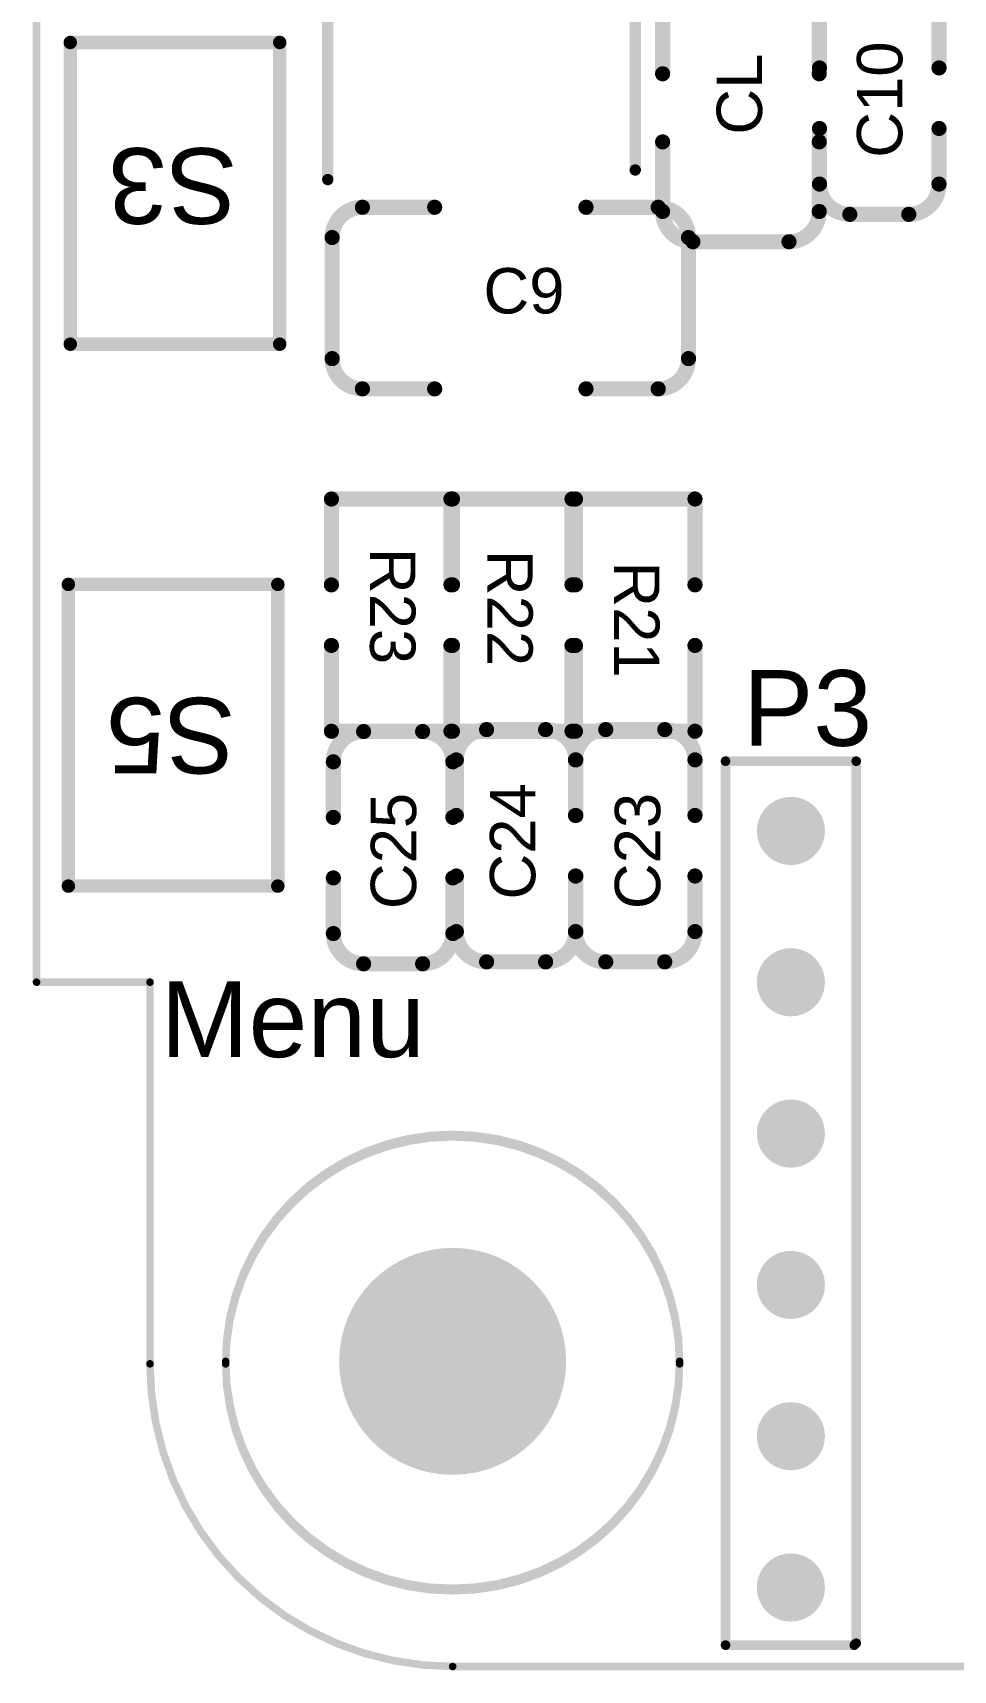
# Model space of a CAD drawing. Header units: millimetres. Extents: x 80.9 to 126.8, y 49.4 to 90.1.
# Drawn here: x 80.86 to 93.03, y 49.5 to 71.15 of the extents above; entities that cross this region are included whole.
import ezdxf

# ---------------------------------------------------------------- set-up
doc = ezdxf.new("R2010")
doc.units = ezdxf.units.MM
for name, color, linetype in [('KeepOutLayer', 6, 'Continuous'), ('PadHoleLayer', 156, 'Continuous'), ('TopOverlay', 2, 'Continuous')]:
    doc.layers.add(name, color=color, linetype=linetype)
doc.styles.add('Arial', font='arial.ttf', dxfattribs={"height": 0.2})

# ---------------------------------------------------------------- blocks, each defined once
blk = doc.blocks.new('LC_0805_C_9')
at = {"layer": 'TopOverlay', "const_width": 0.1999996}
for points in [[(-1.770001539999999, 0.63500508, -0.4142135623730951), (-1.37000234, 1.03500428)], [(1.370004879999999, 1.03500428, -0.4142126324387523), (1.77000408, 0.63500254)], [(-1.36999726, -1.03500174, -0.4142126324387522), (-1.769999, -0.63500254)], [(1.770001539999999, -0.635, -0.4142135623730951), (1.37000234, -1.0349992)]]:
    blk.add_lwpolyline(points, format="xyb", dxfattribs=at)
for points in [[(-1.37000234, 1.03500428), (-0.4500016399999999, 1.03500428)], [(0.4500041799999999, 1.03500428), (1.370004879999999, 1.03500428)], [(-1.769999, 0.635), (-1.769999, -0.635)], [(1.770001539999999, 0.635), (1.770001539999999, -0.635)], [(-1.36999726, -1.0349992), (-0.44999656, -1.0349992)], [(0.4500016399999999, -1.0349992), (1.37000234, -1.0349992)]]:
    blk.add_lwpolyline(points, dxfattribs=at)
at = {"layer": 'TopOverlay', "const_width": 0.0999998}
for points in [[(-1.42000224, 1.03500428, 1), (-1.32000244, 1.03500428, 1)], [(-1.42000224, 1.03500428, 1), (-1.32000244, 1.03500428, 1)], [(-0.50000154, 1.03500428, 1), (-0.40000174, 1.03500428, 1)], [(0.4000042800000001, 1.03500428, 1), (0.50000408, 1.03500428, 1)], [(1.320004979999999, 1.03500428, 1), (1.42000478, 1.03500428, 1)], [(1.320004979999999, 1.03500428, 1), (1.42000478, 1.03500428, 1)], [(-1.82000144, 0.63500508, 1), (-1.720001639999999, 0.63500508, 1)], [(-1.819998899999999, 0.635, 1), (-1.7199991, 0.635, 1)], [(1.720001639999999, 0.635, 1), (1.82000144, 0.635, 1)], [(1.72000418, 0.63500254, 1), (1.82000398, 0.63500254, 1)], [(-1.819998899999999, -0.635, 1), (-1.7199991, -0.635, 1)], [(-1.819998899999999, -0.63500254, 1), (-1.7199991, -0.63500254, 1)], [(1.720001639999999, -0.635, 1), (1.82000144, -0.635, 1)], [(1.720001639999999, -0.635, 1), (1.82000144, -0.635, 1)], [(-1.41999716, -1.0349992, 1), (-1.319997359999999, -1.0349992, 1)], [(-1.41999716, -1.03500174, 1), (-1.319997359999999, -1.03500174, 1)], [(-0.4999964600000001, -1.0349992, 1), (-0.3999966599999999, -1.0349992, 1)], [(0.40000174, -1.0349992, 1), (0.50000154, -1.0349992, 1)], [(1.32000244, -1.0349992, 1), (1.42000224, -1.0349992, 1)], [(1.32000244, -1.0349992, 1), (1.42000224, -1.0349992, 1)]]:
    blk.add_lwpolyline(points, format="xyb", close=True, dxfattribs=at)
blk = doc.blocks.new('KEY_4P_11')
at = {"layer": 'TopOverlay', "const_width": 0.1778}
for points in [[(0, 0.2794), (3.9878, 0.2794)], [(0, 0.2794), (0, -2.489199999999999)], [(3.9878, 0.2794), (3.9878, -2.489199999999999)], [(0, -2.489199999999999), (3.9878, -2.489199999999999)]]:
    blk.add_lwpolyline(points, dxfattribs=at)
at = {"layer": 'TopOverlay', "const_width": 0.0889}
for points in [[(-0.04445, 0.2794, 1), (0.04445, 0.2794, 1)], [(-0.04445, 0.2794, 1), (0.04445, 0.2794, 1)], [(3.94335, 0.2794, 1), (4.032249999999998, 0.2794, 1)], [(3.94335, 0.2794, 1), (4.032249999999998, 0.2794, 1)], [(-0.04445, -2.489199999999999, 1), (0.04445, -2.489199999999999, 1)], [(-0.04445, -2.489199999999999, 1), (0.04445, -2.489199999999999, 1)], [(3.94335, -2.489199999999999, 1), (4.032249999999998, -2.489199999999999, 1)], [(3.94335, -2.489199999999999, 1), (4.032249999999998, -2.489199999999999, 1)]]:
    blk.add_lwpolyline(points, format="xyb", close=True, dxfattribs=at)
blk = doc.blocks.new('KEY_4P_14')
at = {"layer": 'TopOverlay', "const_width": 0.1778}
for points in [[(0, 0.2794), (0, -2.489199999999999)], [(0, 0.2794), (3.9878, 0.2794)], [(3.9878, 0.2794), (3.9878, -2.489199999999999)], [(0, -2.489199999999999), (3.9878, -2.489199999999999)]]:
    blk.add_lwpolyline(points, dxfattribs=at)
at = {"layer": 'TopOverlay', "const_width": 0.0889}
for points in [[(-0.04445, 0.2794, 1), (0.04445, 0.2794, 1)], [(-0.04445, 0.2794, 1), (0.04445, 0.2794, 1)], [(3.94335, 0.2794, 1), (4.032249999999998, 0.2794, 1)], [(3.94335, 0.2794, 1), (4.032249999999998, 0.2794, 1)], [(-0.04445, -2.489199999999999, 1), (0.04445, -2.489199999999999, 1)], [(-0.04445, -2.489199999999999, 1), (0.04445, -2.489199999999999, 1)], [(3.94335, -2.489199999999999, 1), (4.032249999999998, -2.489199999999999, 1)], [(3.94335, -2.489199999999999, 1), (4.032249999999998, -2.489199999999999, 1)]]:
    blk.add_lwpolyline(points, format="xyb", close=True, dxfattribs=at)
blk = doc.blocks.new('LC_0603_R_15')
at = {"layer": 'TopOverlay', "const_width": 0.1999996}
for points in [[(-1.534998199999999, 0.79000096), (-0.3999992, 0.79000096)], [(-1.534998199999999, 0.79000096), (-1.534998199999999, -0.79000096)], [(0.40000174, 0.79000096), (1.53500074, 0.79000096)], [(1.53500074, 0.79000096), (1.53500074, -0.79000096)], [(-1.534998199999999, -0.79000096), (-0.3999992, -0.79000096)], [(0.40000174, -0.79000096), (1.53500074, -0.79000096)]]:
    blk.add_lwpolyline(points, dxfattribs=at)
at = {"layer": 'TopOverlay', "const_width": 0.0999998}
for points in [[(-1.5849981, 0.79000096, 1), (-1.484998299999999, 0.79000096, 1)], [(-1.5849981, 0.79000096, 1), (-1.484998299999999, 0.79000096, 1)], [(-0.4499991, 0.79000096, 1), (-0.3499993, 0.79000096, 1)], [(0.35000184, 0.79000096, 1), (0.4500016399999999, 0.79000096, 1)], [(1.48500084, 0.79000096, 1), (1.58500064, 0.79000096, 1)], [(1.48500084, 0.79000096, 1), (1.58500064, 0.79000096, 1)], [(-1.5849981, -0.79000096, 1), (-1.484998299999999, -0.79000096, 1)], [(-1.5849981, -0.79000096, 1), (-1.484998299999999, -0.79000096, 1)], [(-0.4499991, -0.79000096, 1), (-0.3499993, -0.79000096, 1)], [(0.35000184, -0.79000096, 1), (0.4500016399999999, -0.79000096, 1)], [(1.48500084, -0.79000096, 1), (1.58500064, -0.79000096, 1)], [(1.48500084, -0.79000096, 1), (1.58500064, -0.79000096, 1)]]:
    blk.add_lwpolyline(points, format="xyb", close=True, dxfattribs=at)
blk = doc.blocks.new('LC_0603_R_16')
at = {"layer": 'TopOverlay', "const_width": 0.1999996}
for points in [[(-1.534998199999999, 0.79000096), (-0.3999992, 0.79000096)], [(-1.534998199999999, 0.79000096), (-1.534998199999999, -0.79000096)], [(0.40000174, 0.79000096), (1.53500074, 0.79000096)], [(1.53500074, 0.79000096), (1.53500074, -0.79000096)], [(-1.534998199999999, -0.79000096), (-0.3999992, -0.79000096)], [(0.40000174, -0.79000096), (1.53500074, -0.79000096)]]:
    blk.add_lwpolyline(points, dxfattribs=at)
at = {"layer": 'TopOverlay', "const_width": 0.0999998}
for points in [[(-1.5849981, 0.79000096, 1), (-1.484998299999999, 0.79000096, 1)], [(-1.5849981, 0.79000096, 1), (-1.484998299999999, 0.79000096, 1)], [(-0.4499991, 0.79000096, 1), (-0.3499993, 0.79000096, 1)], [(0.35000184, 0.79000096, 1), (0.4500016399999999, 0.79000096, 1)], [(1.48500084, 0.79000096, 1), (1.58500064, 0.79000096, 1)], [(1.48500084, 0.79000096, 1), (1.58500064, 0.79000096, 1)], [(-1.5849981, -0.79000096, 1), (-1.484998299999999, -0.79000096, 1)], [(-1.5849981, -0.79000096, 1), (-1.484998299999999, -0.79000096, 1)], [(-0.4499991, -0.79000096, 1), (-0.3499993, -0.79000096, 1)], [(0.35000184, -0.79000096, 1), (0.4500016399999999, -0.79000096, 1)], [(1.48500084, -0.79000096, 1), (1.58500064, -0.79000096, 1)], [(1.48500084, -0.79000096, 1), (1.58500064, -0.79000096, 1)]]:
    blk.add_lwpolyline(points, format="xyb", close=True, dxfattribs=at)
blk = doc.blocks.new('LC_0603_R_17')
at = {"layer": 'TopOverlay', "const_width": 0.1999996}
for points in [[(-1.534998199999999, 0.79000096), (-0.3999992, 0.79000096)], [(-1.534998199999999, 0.79000096), (-1.534998199999999, -0.79000096)], [(0.40000174, 0.79000096), (1.53500074, 0.79000096)], [(1.53500074, 0.79000096), (1.53500074, -0.79000096)], [(-1.534998199999999, -0.79000096), (-0.3999992, -0.79000096)], [(0.40000174, -0.79000096), (1.53500074, -0.79000096)]]:
    blk.add_lwpolyline(points, dxfattribs=at)
at = {"layer": 'TopOverlay', "const_width": 0.0999998}
for points in [[(-1.5849981, 0.79000096, 1), (-1.484998299999999, 0.79000096, 1)], [(-1.5849981, 0.79000096, 1), (-1.484998299999999, 0.79000096, 1)], [(-0.4499991, 0.79000096, 1), (-0.3499993, 0.79000096, 1)], [(0.35000184, 0.79000096, 1), (0.4500016399999999, 0.79000096, 1)], [(1.48500084, 0.79000096, 1), (1.58500064, 0.79000096, 1)], [(1.48500084, 0.79000096, 1), (1.58500064, 0.79000096, 1)], [(-1.5849981, -0.79000096, 1), (-1.484998299999999, -0.79000096, 1)], [(-1.5849981, -0.79000096, 1), (-1.484998299999999, -0.79000096, 1)], [(-0.4499991, -0.79000096, 1), (-0.3499993, -0.79000096, 1)], [(0.35000184, -0.79000096, 1), (0.4500016399999999, -0.79000096, 1)], [(1.48500084, -0.79000096, 1), (1.58500064, -0.79000096, 1)], [(1.48500084, -0.79000096, 1), (1.58500064, -0.79000096, 1)]]:
    blk.add_lwpolyline(points, format="xyb", close=True, dxfattribs=at)
blk = doc.blocks.new('LC_0603_C_18')
at = {"layer": 'TopOverlay', "const_width": 0.1999996}
for points in [[(-1.53499566, 0.39000176, -0.4142126324381571), (-1.134996459999999, 0.7900035)], [(1.13500408, 0.79000096, -0.4142126324381571), (1.535003279999999, 0.38999922)], [(-1.134996459999999, -0.79000096, -0.4142126324387523), (-1.53499566, -0.38999922)], [(1.53500582, -0.39000176, -0.4142126324387523), (1.135006619999999, -0.7900035)]]:
    blk.add_lwpolyline(points, format="xyb", dxfattribs=at)
at = {"layer": 'TopOverlay', "const_width": 0.0999998}
for points in [[(-1.184996359999999, 0.7900035, 1), (-1.084996559999999, 0.7900035, 1)], [(-1.184996359999999, 0.79000096, 1), (-1.084996559999999, 0.79000096, 1)], [(-0.44999656, 0.79000096, 1), (-0.34999676, 0.79000096, 1)], [(0.35000438, 0.79000096, 1), (0.4500041799999999, 0.79000096, 1)], [(1.08500418, 0.79000096, 1), (1.18500398, 0.79000096, 1)], [(1.08500418, 0.79000096, 1), (1.18500398, 0.79000096, 1)], [(-1.58499556, 0.39000176, 1), (-1.48499576, 0.39000176, 1)], [(-1.58499556, 0.38999922, 1), (-1.48499576, 0.38999922, 1)], [(1.48500338, 0.38999922, 1), (1.58500318, 0.38999922, 1)], [(1.48500338, 0.38999922, 1), (1.58500318, 0.38999922, 1)], [(-1.58499556, -0.38999922, 1), (-1.48499576, -0.38999922, 1)], [(-1.58499556, -0.38999922, 1), (-1.48499576, -0.38999922, 1)], [(1.48500338, -0.38999922, 1), (1.58500318, -0.38999922, 1)], [(1.48500592, -0.39000176, 1), (1.58500572, -0.39000176, 1)], [(-1.184996359999999, -0.79000096, 1), (-1.084996559999999, -0.79000096, 1)], [(-1.184996359999999, -0.79000096, 1), (-1.084996559999999, -0.79000096, 1)], [(-0.44999656, -0.79000096, 1), (-0.34999676, -0.79000096, 1)], [(0.35000692, -0.7900035, 1), (0.4500067200000001, -0.7900035, 1)], [(1.085006719999999, -0.7900035, 1), (1.185006519999999, -0.7900035, 1)], [(1.085006719999999, -0.7900035, 1), (1.185006519999999, -0.7900035, 1)]]:
    blk.add_lwpolyline(points, format="xyb", close=True, dxfattribs=at)
at = {"layer": 'TopOverlay', "const_width": 0.1999996}
for points in [[(-0.3999966599999999, 0.79000096), (-1.134996459999999, 0.79000096)], [(1.13500408, 0.79000096), (0.4000042800000001, 0.79000096)], [(-1.53499566, -0.38999922), (-1.53499566, 0.38999922)], [(1.535003279999999, -0.38999922), (1.535003279999999, 0.38999922)], [(-0.3999966599999999, -0.79000096), (-1.134996459999999, -0.79000096)], [(1.135006619999999, -0.7900035), (0.40000682, -0.7900035)]]:
    blk.add_lwpolyline(points, dxfattribs=at)
blk = doc.blocks.new('LC_0603_C_19')
at = {"layer": 'TopOverlay', "const_width": 0.1999996}
for points in [[(-1.53499566, 0.39000176, -0.4142126324381571), (-1.134996459999999, 0.7900035)], [(1.13500408, 0.79000096, -0.4142126324381571), (1.535003279999999, 0.38999922)], [(-1.134996459999999, -0.79000096, -0.4142126324387523), (-1.53499566, -0.38999922)], [(1.53500582, -0.39000176, -0.4142126324387523), (1.135006619999999, -0.7900035)]]:
    blk.add_lwpolyline(points, format="xyb", dxfattribs=at)
at = {"layer": 'TopOverlay', "const_width": 0.0999998}
for points in [[(-1.184996359999999, 0.7900035, 1), (-1.084996559999999, 0.7900035, 1)], [(-1.184996359999999, 0.79000096, 1), (-1.084996559999999, 0.79000096, 1)], [(-0.44999656, 0.79000096, 1), (-0.34999676, 0.79000096, 1)], [(0.35000438, 0.79000096, 1), (0.4500041799999999, 0.79000096, 1)], [(1.08500418, 0.79000096, 1), (1.18500398, 0.79000096, 1)], [(1.08500418, 0.79000096, 1), (1.18500398, 0.79000096, 1)], [(-1.58499556, 0.39000176, 1), (-1.48499576, 0.39000176, 1)], [(-1.58499556, 0.38999922, 1), (-1.48499576, 0.38999922, 1)], [(1.48500338, 0.38999922, 1), (1.58500318, 0.38999922, 1)], [(1.48500338, 0.38999922, 1), (1.58500318, 0.38999922, 1)], [(-1.58499556, -0.38999922, 1), (-1.48499576, -0.38999922, 1)], [(-1.58499556, -0.38999922, 1), (-1.48499576, -0.38999922, 1)], [(1.48500338, -0.38999922, 1), (1.58500318, -0.38999922, 1)], [(1.48500592, -0.39000176, 1), (1.58500572, -0.39000176, 1)], [(-1.184996359999999, -0.79000096, 1), (-1.084996559999999, -0.79000096, 1)], [(-1.184996359999999, -0.79000096, 1), (-1.084996559999999, -0.79000096, 1)], [(-0.44999656, -0.79000096, 1), (-0.34999676, -0.79000096, 1)], [(0.35000692, -0.7900035, 1), (0.4500067200000001, -0.7900035, 1)], [(1.085006719999999, -0.7900035, 1), (1.185006519999999, -0.7900035, 1)], [(1.085006719999999, -0.7900035, 1), (1.185006519999999, -0.7900035, 1)]]:
    blk.add_lwpolyline(points, format="xyb", close=True, dxfattribs=at)
at = {"layer": 'TopOverlay', "const_width": 0.1999996}
for points in [[(-0.3999966599999999, 0.79000096), (-1.134996459999999, 0.79000096)], [(1.13500408, 0.79000096), (0.4000042800000001, 0.79000096)], [(-1.53499566, -0.38999922), (-1.53499566, 0.38999922)], [(1.535003279999999, -0.38999922), (1.535003279999999, 0.38999922)], [(-0.3999966599999999, -0.79000096), (-1.134996459999999, -0.79000096)], [(1.135006619999999, -0.7900035), (0.40000682, -0.7900035)]]:
    blk.add_lwpolyline(points, dxfattribs=at)
blk = doc.blocks.new('LC_0603_C_20')
at = {"layer": 'TopOverlay', "const_width": 0.1999996}
for points in [[(-1.53499566, 0.39000176, -0.4142126324381571), (-1.134996459999999, 0.7900035)], [(1.13500408, 0.79000096, -0.4142126324381571), (1.535003279999999, 0.38999922)], [(-1.134996459999999, -0.79000096, -0.4142126324387523), (-1.53499566, -0.38999922)], [(1.53500582, -0.39000176, -0.4142126324387523), (1.135006619999999, -0.7900035)]]:
    blk.add_lwpolyline(points, format="xyb", dxfattribs=at)
at = {"layer": 'TopOverlay', "const_width": 0.0999998}
for points in [[(-1.184996359999999, 0.7900035, 1), (-1.084996559999999, 0.7900035, 1)], [(-1.184996359999999, 0.79000096, 1), (-1.084996559999999, 0.79000096, 1)], [(-0.44999656, 0.79000096, 1), (-0.34999676, 0.79000096, 1)], [(0.35000438, 0.79000096, 1), (0.4500041799999999, 0.79000096, 1)], [(1.08500418, 0.79000096, 1), (1.18500398, 0.79000096, 1)], [(1.08500418, 0.79000096, 1), (1.18500398, 0.79000096, 1)], [(-1.58499556, 0.39000176, 1), (-1.48499576, 0.39000176, 1)], [(-1.58499556, 0.38999922, 1), (-1.48499576, 0.38999922, 1)], [(1.48500338, 0.38999922, 1), (1.58500318, 0.38999922, 1)], [(1.48500338, 0.38999922, 1), (1.58500318, 0.38999922, 1)], [(-1.58499556, -0.38999922, 1), (-1.48499576, -0.38999922, 1)], [(-1.58499556, -0.38999922, 1), (-1.48499576, -0.38999922, 1)], [(1.48500338, -0.38999922, 1), (1.58500318, -0.38999922, 1)], [(1.48500592, -0.39000176, 1), (1.58500572, -0.39000176, 1)], [(-1.184996359999999, -0.79000096, 1), (-1.084996559999999, -0.79000096, 1)], [(-1.184996359999999, -0.79000096, 1), (-1.084996559999999, -0.79000096, 1)], [(-0.44999656, -0.79000096, 1), (-0.34999676, -0.79000096, 1)], [(0.35000692, -0.7900035, 1), (0.4500067200000001, -0.7900035, 1)], [(1.085006719999999, -0.7900035, 1), (1.185006519999999, -0.7900035, 1)], [(1.085006719999999, -0.7900035, 1), (1.185006519999999, -0.7900035, 1)]]:
    blk.add_lwpolyline(points, format="xyb", close=True, dxfattribs=at)
at = {"layer": 'TopOverlay', "const_width": 0.1999996}
for points in [[(-0.3999966599999999, 0.79000096), (-1.134996459999999, 0.79000096)], [(1.13500408, 0.79000096), (0.4000042800000001, 0.79000096)], [(-1.53499566, -0.38999922), (-1.53499566, 0.38999922)], [(1.535003279999999, -0.38999922), (1.535003279999999, 0.38999922)], [(-0.3999966599999999, -0.79000096), (-1.134996459999999, -0.79000096)], [(1.135006619999999, -0.7900035), (0.40000682, -0.7900035)]]:
    blk.add_lwpolyline(points, dxfattribs=at)
blk = doc.blocks.new('6P_2_0MM____________1_36')
at = {"layer": 'PadHoleLayer'}
h = blk.add_hatch(color=156, dxfattribs=at)
edge = h.paths.add_edge_path()
edge.add_arc((0, 2.54e-06), 0.4499991, 0, 360)
h = blk.add_hatch(color=156, dxfattribs=at)
edge = h.paths.add_edge_path()
edge.add_arc((2.00000108, 0), 0.4499991, 0, 360)
h = blk.add_hatch(color=156, dxfattribs=at)
edge = h.paths.add_edge_path()
edge.add_arc((3.999997079999999, 0), 0.4499991, 0, 360)
h = blk.add_hatch(color=156, dxfattribs=at)
edge = h.paths.add_edge_path()
edge.add_arc((6.000000699999998, 0), 0.4499991, 0, 360)
h = blk.add_hatch(color=156, dxfattribs=at)
edge = h.paths.add_edge_path()
edge.add_arc((7.999999239999998, 0), 0.4499991, 0, 360)
h = blk.add_hatch(color=156, dxfattribs=at)
edge = h.paths.add_edge_path()
edge.add_arc((10.00000286, 0), 0.4499991, 0, 360)
at = {"layer": 'TopOverlay', "const_width": 0.127}
for points in [[(-0.762, 0.8636000000000001), (10.922, 0.8636000000000001)], [(-0.762, 0.8636000000000001), (-0.762, -0.8382)], [(10.922, 0.8636000000000001), (10.922, -0.8636000000000001)], [(-0.762, -0.8382), (-0.7366000000000001, -0.8636000000000001)], [(-0.7366000000000001, -0.8636000000000001), (10.922, -0.8636000000000001)]]:
    blk.add_lwpolyline(points, dxfattribs=at)
at = {"layer": 'TopOverlay', "const_width": 0.0635}
for points in [[(-0.79375, 0.8636000000000001, 1), (-0.73025, 0.8636000000000001, 1)], [(-0.79375, 0.8636000000000001, 1), (-0.73025, 0.8636000000000001, 1)], [(10.89025, 0.8636000000000001, 1), (10.95375, 0.8636000000000001, 1)], [(10.89025, 0.8636000000000001, 1), (10.95375, 0.8636000000000001, 1)], [(-0.79375, -0.8382, 1), (-0.73025, -0.8382, 1)], [(-0.79375, -0.8382, 1), (-0.73025, -0.8382, 1)], [(-0.76835, -0.8636000000000001, 1), (-0.70485, -0.8636000000000001, 1)], [(-0.76835, -0.8636000000000001, 1), (-0.70485, -0.8636000000000001, 1)], [(10.89025, -0.8636000000000001, 1), (10.95375, -0.8636000000000001, 1)], [(10.89025, -0.8636000000000001, 1), (10.95375, -0.8636000000000001, 1)]]:
    blk.add_lwpolyline(points, format="xyb", close=True, dxfattribs=at)
blk = doc.blocks.new('LC_1206_C_58')
at = {"layer": 'TopOverlay', "const_width": 0.1999996}
for points in [[(-2.355004179999999, 0.8000009399999999, -0.4142126324387522), (-1.955002439999999, 1.200000139999999)], [(1.954999899999999, 1.200000139999999, -0.4142135623730951), (2.3549991, 0.8000009399999999)], [(-1.955002439999999, -1.200000139999999, -0.4142126324387523), (-2.355004179999999, -0.8000009399999999)], [(2.3549991, -0.8000009399999999, -0.4142135623730951), (1.954999899999999, -1.200000139999999)]]:
    blk.add_lwpolyline(points, format="xyb", dxfattribs=at)
at = {"layer": 'TopOverlay', "const_width": 0.0999998}
for points in [[(-2.005002339999999, 1.200000139999999, 1), (-1.905002539999999, 1.200000139999999, 1)], [(-2.004999799999999, 1.200000139999999, 1), (-1.905, 1.200000139999999, 1)], [(-1.05000044, 1.200000139999999, 1), (-0.95000064, 1.200000139999999, 1)], [(0.95000064, 1.200000139999999, 1), (1.05000044, 1.200000139999999, 1)], [(1.905, 1.200000139999999, 1), (2.004999799999999, 1.200000139999999, 1)], [(1.905, 1.200000139999999, 1), (2.004999799999999, 1.200000139999999, 1)], [(-2.405004079999999, 0.8000009399999999, 1), (-2.305004279999999, 0.8000009399999999, 1)], [(-2.40500154, 0.8000009399999999, 1), (-2.305001739999999, 0.8000009399999999, 1)], [(2.3049992, 0.8000009399999999, 1), (2.404999, 0.8000009399999999, 1)], [(2.3049992, 0.8000009399999999, 1), (2.404999, 0.8000009399999999, 1)], [(-2.405004079999999, -0.8000009399999999, 1), (-2.305004279999999, -0.8000009399999999, 1)], [(-2.40500154, -0.8000009399999999, 1), (-2.305001739999999, -0.8000009399999999, 1)], [(2.3049992, -0.8000009399999999, 1), (2.404999, -0.8000009399999999, 1)], [(2.3049992, -0.8000009399999999, 1), (2.404999, -0.8000009399999999, 1)], [(-2.005002339999999, -1.200000139999999, 1), (-1.905002539999999, -1.200000139999999, 1)], [(-2.004999799999999, -1.200000139999999, 1), (-1.905, -1.200000139999999, 1)], [(-1.05000044, -1.200000139999999, 1), (-0.95000064, -1.200000139999999, 1)], [(0.95000064, -1.200000139999999, 1), (1.05000044, -1.200000139999999, 1)], [(1.905, -1.200000139999999, 1), (2.004999799999999, -1.200000139999999, 1)], [(1.905, -1.200000139999999, 1), (2.004999799999999, -1.200000139999999, 1)]]:
    blk.add_lwpolyline(points, format="xyb", close=True, dxfattribs=at)
at = {"layer": 'TopOverlay', "const_width": 0.1999996}
for points in [[(-1.954999899999999, 1.200000139999999), (-1.00000054, 1.200000139999999)], [(1.00000054, 1.200000139999999), (1.954999899999999, 1.200000139999999)], [(-2.355001639999999, -0.8000009399999999), (-2.355001639999999, 0.8000009399999999)], [(2.3549991, -0.8000009399999999), (2.3549991, 0.8000009399999999)], [(-1.954999899999999, -1.200000139999999), (-1.00000054, -1.200000139999999)], [(1.00000054, -1.200000139999999), (1.954999899999999, -1.200000139999999)]]:
    blk.add_lwpolyline(points, dxfattribs=at)
blk = doc.blocks.new('IND_SMD_L3_5_W3_0_68')
at = {"layer": 'TopOverlay', "const_width": 0.1500124}
for points in [[(2.523505239999999, 2.03200254), (-2.429494759999999, 2.03200254)], [(2.65050524, -2.031997459999999), (-2.429494759999999, -2.031997459999999)]]:
    blk.add_lwpolyline(points, dxfattribs=at)
at = {"layer": 'TopOverlay', "const_width": 0.0750062}
for points in [[(-2.46699786, 2.03200254, 1), (-2.391991659999999, 2.03200254, 1)], [(2.48600214, 2.03200254, 1), (2.561008339999999, 2.03200254, 1)], [(-2.46699786, -2.031997459999999, 1), (-2.391991659999999, -2.031997459999999, 1)], [(2.613002139999999, -2.031997459999999, 1), (2.68800834, -2.031997459999999, 1)]]:
    blk.add_lwpolyline(points, format="xyb", close=True, dxfattribs=at)
blk = doc.blocks.new('LC_0603_C_73')
at = {"layer": 'TopOverlay', "const_width": 0.1999996}
for points in [[(-1.53499566, 0.39000176, -0.4142126324381571), (-1.134996459999999, 0.7900035)], [(1.13500408, 0.79000096, -0.4142126324381571), (1.535003279999999, 0.38999922)], [(-1.134996459999999, -0.79000096, -0.4142126324387498), (-1.53499566, -0.38999922)], [(1.53500582, -0.39000176, -0.4142126324387523), (1.135006619999999, -0.7900035)]]:
    blk.add_lwpolyline(points, format="xyb", dxfattribs=at)
at = {"layer": 'TopOverlay', "const_width": 0.0999998}
for points in [[(-1.184996359999999, 0.7900035, 1), (-1.084996559999999, 0.7900035, 1)], [(-1.184996359999999, 0.79000096, 1), (-1.084996559999999, 0.79000096, 1)], [(-0.44999656, 0.79000096, 1), (-0.34999676, 0.79000096, 1)], [(0.35000438, 0.79000096, 1), (0.4500041799999999, 0.79000096, 1)], [(1.08500418, 0.79000096, 1), (1.18500398, 0.79000096, 1)], [(1.08500418, 0.79000096, 1), (1.18500398, 0.79000096, 1)], [(-1.58499556, 0.39000176, 1), (-1.48499576, 0.39000176, 1)], [(-1.58499556, 0.38999922, 1), (-1.48499576, 0.38999922, 1)], [(1.48500338, 0.38999922, 1), (1.58500318, 0.38999922, 1)], [(1.48500338, 0.38999922, 1), (1.58500318, 0.38999922, 1)], [(-1.58499556, -0.38999922, 1), (-1.48499576, -0.38999922, 1)], [(-1.58499556, -0.38999922, 1), (-1.48499576, -0.38999922, 1)], [(1.48500338, -0.38999922, 1), (1.58500318, -0.38999922, 1)], [(1.48500592, -0.39000176, 1), (1.58500572, -0.39000176, 1)], [(-1.184996359999999, -0.79000096, 1), (-1.084996559999999, -0.79000096, 1)], [(-1.184996359999999, -0.79000096, 1), (-1.084996559999999, -0.79000096, 1)], [(-0.44999656, -0.79000096, 1), (-0.34999676, -0.79000096, 1)], [(0.35000692, -0.7900035, 1), (0.4500067200000001, -0.7900035, 1)], [(1.085006719999999, -0.7900035, 1), (1.185006519999999, -0.7900035, 1)], [(1.085006719999999, -0.7900035, 1), (1.185006519999999, -0.7900035, 1)]]:
    blk.add_lwpolyline(points, format="xyb", close=True, dxfattribs=at)
at = {"layer": 'TopOverlay', "const_width": 0.1999996}
for points in [[(-1.134996459999999, 0.79000096), (-0.3999966599999999, 0.79000096)], [(0.4000042800000001, 0.79000096), (1.13500408, 0.79000096)], [(-1.53499566, 0.38999922), (-1.53499566, -0.38999922)], [(1.535003279999999, 0.38999922), (1.535003279999999, -0.38999922)], [(-1.134996459999999, -0.79000096), (-0.3999966599999999, -0.79000096)], [(0.40000682, -0.7900035), (1.135006619999999, -0.7900035)]]:
    blk.add_lwpolyline(points, dxfattribs=at)

msp = doc.modelspace()

# ---------------------------------------------------------------- hatches: boundary and pattern name
at = {"layer": 'PadHoleLayer'}
h = msp.add_hatch(color=156, dxfattribs=at)
edge = h.paths.add_edge_path()
edge.add_arc((86.4099999, 53.58600154), 1.499999539999999, 0, 360)

# ---------------------------------------------------------------- linework, layer by layer
at = {"layer": 'KeepOutLayer', "const_width": 0.0999998}
for points in [[(80.91000074, 58.59779999999999), (80.91000074, 79.5782)], [(80.91000074, 58.59779999999999), (82.41000028, 58.59779999999999)], [(82.41000028, 53.55319743999999), (82.41000028, 58.59779999999999)], [(86.4099999, 49.55320035999999), (117.40999632, 49.55320035999999)]]:
    msp.add_lwpolyline(points, dxfattribs=at)
at = {"layer": 'KeepOutLayer', "const_width": 0.0499999}
for points in [[(80.88500205999998, 58.59779999999999, 1), (80.93499942, 58.59779999999999, 1)], [(80.88500205999998, 58.59779999999999, 1), (80.93499942, 58.59779999999999, 1)], [(82.3850016, 58.59779999999999, 1), (82.43499896000002, 58.59779999999999, 1)], [(82.3850016, 58.59779999999999, 1), (82.43499896000002, 58.59779999999999, 1)], [(82.3850016, 53.55319998, 1), (82.43499896000002, 53.55319998, 1)], [(82.3850016, 53.55319743999999, 1), (82.43499896000002, 53.55319743999999, 1)], [(86.38500122, 49.55320035999999, 1), (86.43499858, 49.55320035999999, 1)], [(86.38500122, 49.55320035999999, 1), (86.43499858, 49.55320035999999, 1)]]:
    msp.add_lwpolyline(points, format="xyb", close=True, dxfattribs=at)
at = {"layer": 'KeepOutLayer', "const_width": 0.0999998}
msp.add_lwpolyline([(86.4099999, 49.55320035999999, -0.4142135623730951), (82.41000028, 53.55319998)], format="xyb", dxfattribs=at)
at = {"layer": 'TopOverlay'}
for points, const_width in [([(89.40999897999998, 53.58600154, 1), (83.41000081999998, 53.58600154, 1)], 0.0999998), ([(89.40999897999998, 53.55319998, 1), (83.41000081999998, 53.55319998, 1)], 0.0999998), ([(83.38500213999998, 53.58600154, 1), (83.43499949999998, 53.58600154, 1)], 0.0499999), ([(83.38500213999998, 53.55319998, 1), (83.43499949999998, 53.55319998, 1)], 0.0499999), ([(89.3850003, 53.58600154, 1), (89.43499766, 53.58600154, 1)], 0.0499999), ([(89.3850003, 53.55319998, 1), (89.43499766, 53.55319998, 1)], 0.0499999)]:
    msp.add_lwpolyline(points, format="xyb", close=True, dxfattribs=dict(at, const_width=const_width))

# ---------------------------------------------------------------- block references
for name, p, rotation in [('IND_SMD_L3_5_W3_0_68', (86.7918, 71.8566), 270), ('LC_0805_C_9', (90.2208, 70.1548), 90), ('LC_0603_C_73', (92.04959999999998, 70.28179999999998), 90), ('KEY_4P_14', (81.6356, 67.03059999999999), 90), ('LC_0603_R_15', (85.59800254, 63.4492), 90), ('LC_0603_R_16', (87.19820254, 63.4492), 90), ('LC_0603_R_17', (88.82379999999996, 63.4492), 90), ('KEY_4P_11', (81.61019999999998, 59.8678), 90), ('LC_0603_C_18', (85.62339999999998, 60.37579999999999), 270), ('LC_0603_C_19', (87.249, 60.4012), 270), ('LC_0603_C_20', (88.82379746, 60.4012), 270), ('6P_2_0MM____________1_36', (90.8812, 50.59679999999999), 90)]:
    msp.add_blockref(name, p, dxfattribs=dict(rotation=rotation))
msp.add_blockref('LC_1206_C_58', (87.1728, 67.6402))

# ---------------------------------------------------------------- texts
at = {"layer": 'TopOverlay', "style": 'Arial'}
for s, height, rotation, p in [('C10', 0.5999988, 90, (92.3544, 69.4944)), ('CL', 0.5999988, 90, (90.5002, 69.79919999999998)), ('S3', 1.00000054, 180, (83.566, 69.6214)), ('R23', 0.5999988, 270, (85.31860507999998, 64.3382)), ('R22', 0.5999988, 270, (86.86800508, 64.3128)), ('R21', 0.5999988, 270, (88.5444, 64.1604)), ('S5', 1.00000054, 180, (83.5406, 62.357)), ('C25', 0.5999988, 90, (85.92819999999998, 59.563)), ('C24', 0.5999988, 90, (87.50299999999999, 59.69)), ('C23', 0.5999988, 90, (89.154, 59.563)), ('Menu', 1.00000054, 360, (82.55, 57.60719999999999))]:
    msp.add_text(s, height=height, rotation=rotation, dxfattribs=at).set_placement(p)
for s, height, p in [('C9', 0.5999988, (86.8172, 67.437)), ('P3', 1.00000054, (90.2462, 61.722))]:
    msp.add_text(s, height=height, dxfattribs=at).set_placement(p)

doc.saveas('drawing.dxf')
